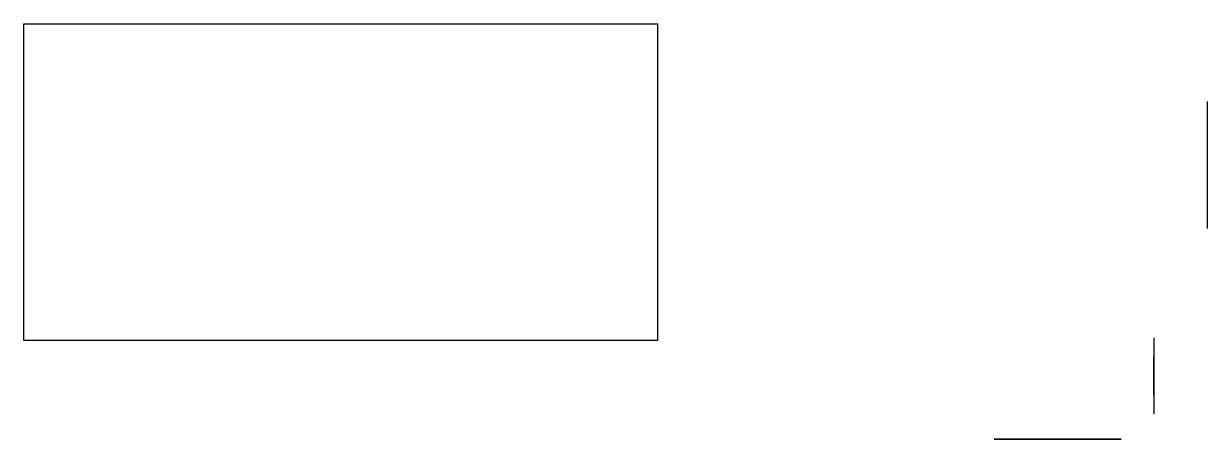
# Model space of a CAD drawing. Header units: inches. Extents: x -934 to 0, y 0 to 328.
import ezdxf

# ---------------------------------------------------------------- set-up
doc = ezdxf.new("R2010")
doc.units = ezdxf.units.IN
doc.header["$MEASUREMENT"] = 0

msp = doc.modelspace()

# ---------------------------------------------------------------- linework, layer by layer
at = {"extrusion": (1, 0, 0)}
msp.add_line((0, 266.46, 117.34), (0, 166.46, 117.34), dxfattribs=at)
at = {"extrusion": (0, -1, 0)}
for p, q in [((-144.07, 0, 154.62), (-168.07, 0, 154.62)), ((-168.07, 0, 154.62), (-168.07, 0, 166.62)), ((-168.07, 0, 166.62), (-156.07, 0, 166.62)), ((-156.07, 0, 166.62), (-156.07, 0, 178.62)), ((-156.07, 0, 178.62), (-80.07, 0, 178.62)), ((-92.07, 0, 164.62), (-144.07, 0, 164.62)), ((-144.07, 0, 164.62), (-144.07, 0, 154.62)), ((-68.07, 0, 140.62), (-92.07, 0, 140.62)), ((-92.07, 0, 140.62), (-92.07, 0, 164.62)), ((-80.07, 0, 178.62), (-80.07, 0, 166.62)), ((-80.07, 0, 166.62), (-68.07, 0, 166.62)), ((-68.07, 0, 166.62), (-68.07, 0, 140.62))]:
    msp.add_line(p, q, dxfattribs=at)
msp.add_lwpolyline([(-933.74, 327.97), (-433.74, 327.97), (-433.74, 77.97), (-933.74, 77.97)], close=True)
at = {"extrusion": (1, 0, 0), "elevation": -42.07}
msp.add_lwpolyline([(80, 196.62), (80, 166.62), (20, 166.62), (20, 196.62)], dxfattribs=at)
at = {"extrusion": (1, 0, 0)}
msp.add_circle((50, 196.62, -42.07), 15, dxfattribs=at)
msp.add_arc((50, 196.62, -42.07), 30, 0, 180, dxfattribs=at)

doc.saveas('drawing.dxf')
